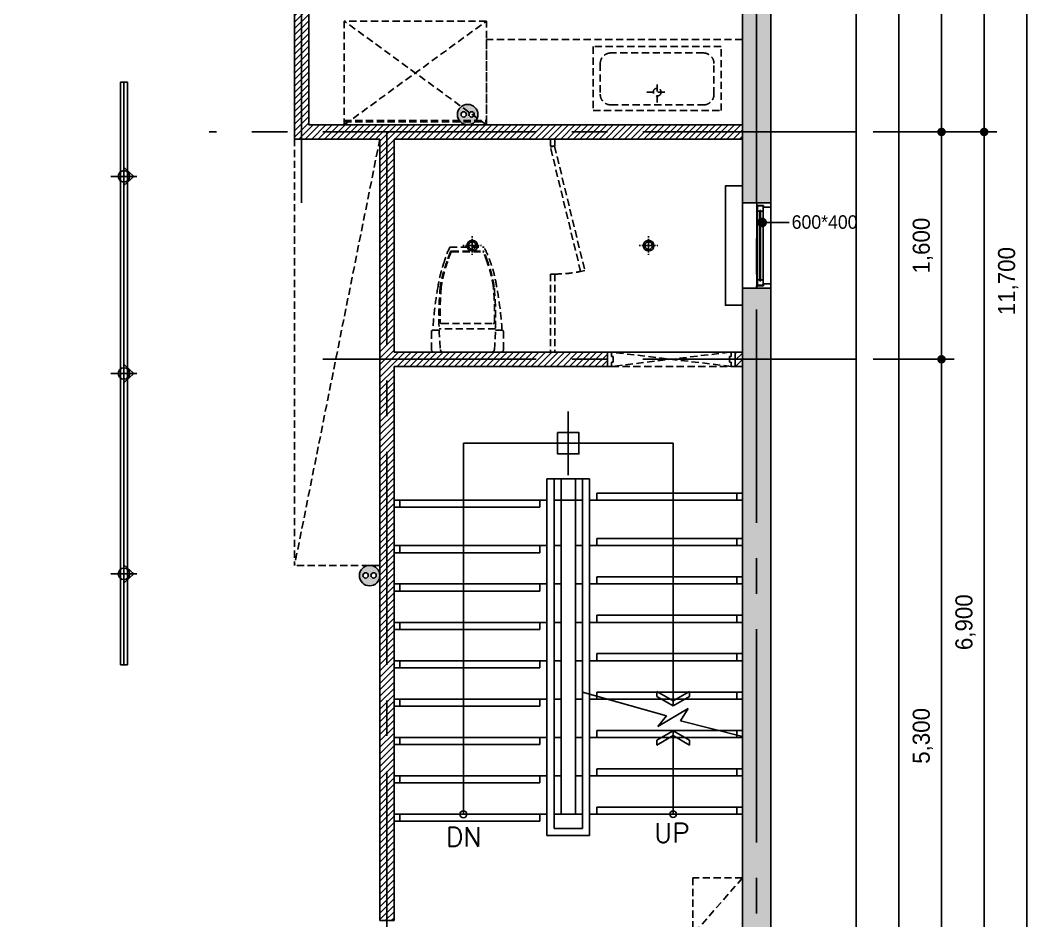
# Model space of a CAD drawing. Header units: millimetres. Extents: x -224448 to 1592092, y -164641 to 319001.
# Drawn here: x 206124 to 213292, y 86412 to 92747 of the extents above; entities that cross this region are included whole.
import ezdxf
from ezdxf.enums import TextEntityAlignment as Align

# ---------------------------------------------------------------- set-up
doc = ezdxf.new("R2010")
doc.units = ezdxf.units.MM
doc.linetypes.add('CENTER2', pattern=[1.125, 0.75, -0.125, 0.125, -0.125])
doc.linetypes.add('HIDDEN', pattern=[9.525, 6.35, -3.175])
doc.layers.get('Defpoints').update_dxf_attribs({"color": 35})
for name, color, linetype in [('ARREA', 1, 'Continuous'), ('DIM', 3, 'Continuous'), ('I-CL-LIT', 7, 'Continuous'), ('I-LIGHT', 1, 'Continuous'), ('I-SYM', 4, 'Continuous'), ('I-TEXT', 7, 'Continuous'), ('I_CON', 2, 'Continuous'), ('I_FUR', 6, 'Continuous'), ('I_HAT', 8, 'Continuous'), ('I_WALL', 3, 'Continuous'), ('I_WIN', 5, 'Continuous')]:
    doc.layers.add(name, color=color, linetype=linetype)
doc.styles.add('IABU-글꼴스타일', font='')
doc.styles.add('NTOP', font='Dotum.ttf')
doc.styles.add('ROMANS', font='romans', dxfattribs={"height": 135})
doc.styles.get('IABU-글꼴스타일').set_extended_font_data('HY울릉도L')
doc.dimstyles.new('IABC-100 (SUB)', dxfattribs={"dimscale": 60, "dimtxt": 2, "dimasz": 1, "dimexe": 1.5, "dimexo": 2, "dimgap": 1, "dimtad": 1, "dimdec": 0, "dimdsep": 46, "dimlunit": 6, "dimtxsty": 'IABU-글꼴스타일', "dimblk": '1234_Dot', "dimcen": 1, "dimclrd": 4, "dimclre": 4, "dimclrt": 7, "dimadec": 0, "dimazin": 0, "dimtfac": 1, "dimtdec": 0, "dimtix": 1, "dimtmove": 2, "dimatfit": 3, "dimldrblk": '1234_Dot', "dimfxl": 2, "dimtolj": 1, "dimtzin": 0, "dimarcsym": 0})

# ---------------------------------------------------------------- blocks, each defined once
blk = doc.blocks.new('ff')
at = {"layer": 'I_WIN', "linetype": 'Continuous'}
for p, q in [((43740, 8610), (43710, 8610)), ((43710, 8610), (43710, 8519.1)), ((43740, 8559.1), (43740, 8610)), ((44280, 8561.1), (44280, 8610)), ((44280, 8610), (44310, 8610)), ((44310, 8610), (44310, 8519.1)), ((44310, 8610), (44310, 8519)), ((43727.4, 8510.1), (43727.4, 8559.1)), ((43727.4, 8559.1), (43740, 8559.1)), ((43730.7, 8514.8), (43730.7, 8554.8)), ((43730.7, 8554.8), (43768.7, 8554.8)), ((44289.3, 8554.8), (43730.7, 8554.8)), ((43768.7, 8540.1), (43763.2, 8538.3)), ((43763.2, 8538.3), (43763.2, 8531.9)), ((44256.8, 8537.1), (43763.2, 8537.1)), ((43763.2, 8533.1), (44256.8, 8533.1)), ((43763.2, 8531.9), (43768.7, 8530.1)), ((43768.7, 8554.8), (43768.7, 8540.1)), ((43768.7, 8540.9), (43771.5, 8539.5)), ((43768.7, 8529.3), (43771.5, 8530.7)), ((43768.7, 8530.1), (43768.7, 8514.8)), ((43771.5, 8539.5), (43772, 8538.5)), ((43771.5, 8530.7), (43772, 8531.7)), ((43772, 8538.5), (43772.5, 8537.1)), ((43772, 8531.7), (43772.5, 8533.1)), ((44248, 8538.5), (44247.5, 8537.1)), ((44248, 8538.5), (44247.5, 8537.1)), ((44248, 8531.7), (44247.5, 8533.1)), ((44248, 8531.7), (44247.5, 8533.1)), ((44248.5, 8539.5), (44248, 8538.5)), ((44248.5, 8539.5), (44248, 8538.5)), ((44248.5, 8530.7), (44248, 8531.7)), ((44248.5, 8530.7), (44248, 8531.7)), ((44251.3, 8540.9), (44248.5, 8539.5)), ((44251.3, 8540.9), (44248.5, 8539.5)), ((44251.3, 8529.3), (44248.5, 8530.7)), ((44251.3, 8529.3), (44248.5, 8530.7)), ((44289.3, 8554.8), (44251.3, 8554.8)), ((44251.3, 8554.8), (44251.3, 8540.1)), ((44289.3, 8554.8), (44251.3, 8554.8)), ((44251.3, 8554.8), (44251.3, 8540.1)), ((44251.3, 8540.1), (44256.8, 8538.3)), ((44251.3, 8540.1), (44256.8, 8538.3)), ((44256.8, 8531.9), (44251.3, 8530.1)), ((44256.8, 8531.9), (44251.3, 8530.1)), ((44251.3, 8530.1), (44251.3, 8514.8)), ((44251.3, 8530.1), (44251.3, 8514.8)), ((44254.8, 8537.1), (44254.8, 8533.1)), ((44254.8, 8537.1), (44254.8, 8533.1)), ((44256.8, 8538.3), (44256.8, 8531.9)), ((44256.8, 8538.3), (44256.8, 8531.9)), ((44280, 8559), (44280, 8561.1)), ((44292.6, 8559), (44280, 8559)), ((44289.3, 8514.8), (44289.3, 8554.8)), ((44289.3, 8514.8), (44289.3, 8554.8)), ((44292.6, 8510), (44292.6, 8559)), ((43710, 8519.1), (43710, 8510.1)), ((43710, 8510.1), (43727.4, 8510.1)), ((43768.7, 8514.8), (43730.7, 8514.8)), ((44289.3, 8514.8), (43730.7, 8514.8)), ((44251.3, 8514.8), (44289.3, 8514.8)), ((44251.3, 8514.8), (44289.3, 8514.8)), ((44310, 8510), (44292.6, 8510)), ((44310, 8519.1), (44310, 8510.1)), ((44310, 8519), (44310, 8510))]:
    blk.add_line(p, q, dxfattribs=at)
blk.add_lwpolyline([(44310, 8610), (43710, 8610), (43710, 8510.1), (44310, 8510.1)], dxfattribs=at)
blk = doc.blocks.new('1234_Dot')
at = {"color": 0, "linetype": 'ByBlock', "lineweight": -2}
blk.add_line((-0.5, 0), (-1, 0), dxfattribs=at)
at = {"color": 0, "linetype": 'ByBlock', "const_width": 0.5}
blk.add_lwpolyline([(-0.25, 0, 1), (0.25, 0, 1)], format="xyb", close=True, dxfattribs=at)
blk = doc.blocks.new('*D114')
at = {"layer": 'Defpoints', "color": 0, "ltscale": 50, "transparency": 16777216}
for p in [(212002.5, 95611.6), (212002.5, 91961.6), (212602.5, 91961.6)]:
    blk.add_point(p, dxfattribs=at)
at = {"layer": 'DIM', "color": 4, "lineweight": -2, "ltscale": 50, "transparency": 16777216}
for p, q in [((212122.5, 95611.6), (212692.5, 95611.6)), ((212602.5, 95551.6), (212602.5, 92021.6)), ((212122.5, 91961.6), (212692.5, 91961.6))]:
    blk.add_line(p, q, dxfattribs=at)
at = {"layer": 'DIM', "color": 4, "lineweight": -2, "ltscale": 50, "transparency": 16777216, "xscale": 60, "yscale": 60, "zscale": 60}
for p, rotation in [((212602.5, 95611.6), 90), ((212602.5, 91961.6), 270)]:
    blk.add_blockref('1234_Dot', p, dxfattribs=dict(at, rotation=rotation))
at = {"layer": 'DIM', "color": 7, "ltscale": 50, "transparency": 16777216, "insert": (212471.1, 93786.6), "char_height": 120, "attachment_point": 5, "rotation": 90, "style": 'IABU-글꼴스타일'}
blk.add_mtext('\\A1;3,650', dxfattribs=at)
blk = doc.blocks.new('*D115')
at = {"layer": 'Defpoints', "color": 0, "ltscale": 50, "transparency": 16777216}
for p in [(212002.5, 91961.6), (212002.5, 90361.6), (212602.5, 90361.6)]:
    blk.add_point(p, dxfattribs=at)
at = {"layer": 'DIM', "color": 4, "lineweight": -2, "ltscale": 50, "transparency": 16777216}
for p, q in [((212122.5, 91961.6), (212692.5, 91961.6)), ((212602.5, 91901.6), (212602.5, 90421.6)), ((212122.5, 90361.6), (212692.5, 90361.6))]:
    blk.add_line(p, q, dxfattribs=at)
at = {"layer": 'DIM', "color": 4, "lineweight": -2, "ltscale": 50, "transparency": 16777216, "xscale": 60, "yscale": 60, "zscale": 60}
for p, rotation in [((212602.5, 91961.6), 90), ((212602.5, 90361.6), 270)]:
    blk.add_blockref('1234_Dot', p, dxfattribs=dict(at, rotation=rotation))
at = {"layer": 'DIM', "color": 7, "ltscale": 50, "transparency": 16777216, "insert": (212471.1, 91161.6), "char_height": 120, "attachment_point": 5, "rotation": 90, "style": 'IABU-글꼴스타일'}
blk.add_mtext('\\A1;1,600', dxfattribs=at)
blk = doc.blocks.new('*D116')
at = {"layer": 'Defpoints', "color": 0, "ltscale": 50, "transparency": 16777216}
for p in [(212002.5, 90361.6), (212002.5, 85061.6), (212602.5, 85061.6)]:
    blk.add_point(p, dxfattribs=at)
at = {"layer": 'DIM', "color": 4, "lineweight": -2, "ltscale": 50, "transparency": 16777216}
for p, q in [((212122.5, 90361.6), (212692.5, 90361.6)), ((212602.5, 90301.6), (212602.5, 85121.6)), ((212122.5, 85061.6), (212692.5, 85061.6))]:
    blk.add_line(p, q, dxfattribs=at)
at = {"layer": 'DIM', "color": 4, "lineweight": -2, "ltscale": 50, "transparency": 16777216, "xscale": 60, "yscale": 60, "zscale": 60}
for p, rotation in [((212602.5, 90361.6), 90), ((212602.5, 85061.6), 270)]:
    blk.add_blockref('1234_Dot', p, dxfattribs=dict(at, rotation=rotation))
at = {"layer": 'DIM', "color": 7, "ltscale": 50, "transparency": 16777216, "insert": (212471.1, 87711.6), "char_height": 120, "attachment_point": 5, "rotation": 90, "style": 'IABU-글꼴스타일'}
blk.add_mtext('\\A1;5,300', dxfattribs=at)
blk = doc.blocks.new('*D105')
at = {"layer": 'Defpoints', "color": 0, "ltscale": 50, "transparency": 16777216}
for p in [(212002.5, 96761.6), (212002.5, 85061.6), (213202.5, 85061.6)]:
    blk.add_point(p, dxfattribs=at)
at = {"layer": 'DIM', "color": 4, "lineweight": -2, "ltscale": 50, "transparency": 16777216}
for p, q in [((212122.5, 96761.6), (213292.5, 96761.6)), ((213202.5, 96701.6), (213202.5, 85121.6)), ((212122.5, 85061.6), (213292.5, 85061.6))]:
    blk.add_line(p, q, dxfattribs=at)
at = {"layer": 'DIM', "color": 4, "lineweight": -2, "ltscale": 50, "transparency": 16777216, "xscale": 60, "yscale": 60, "zscale": 60}
for p, rotation in [((213202.5, 96761.6), 90), ((213202.5, 85061.6), 270)]:
    blk.add_blockref('1234_Dot', p, dxfattribs=dict(at, rotation=rotation))
at = {"layer": 'DIM', "color": 7, "ltscale": 50, "transparency": 16777216, "insert": (213071.1, 90911.6), "char_height": 120, "attachment_point": 5, "rotation": 90, "style": 'IABU-글꼴스타일'}
blk.add_mtext('\\A1;11,700', dxfattribs=at)
blk = doc.blocks.new('*D106')
at = {"layer": 'Defpoints', "color": 0, "ltscale": 50, "transparency": 16777216}
for p in [(212002.5, 96761.6), (212002.5, 91961.6), (212902.5, 91961.6)]:
    blk.add_point(p, dxfattribs=at)
at = {"layer": 'DIM', "color": 4, "lineweight": -2, "ltscale": 50, "transparency": 16777216}
for p, q in [((212122.5, 96761.6), (212992.5, 96761.6)), ((212902.5, 96701.6), (212902.5, 92021.6)), ((212122.5, 91961.6), (212992.5, 91961.6))]:
    blk.add_line(p, q, dxfattribs=at)
at = {"layer": 'DIM', "color": 4, "lineweight": -2, "ltscale": 50, "transparency": 16777216, "xscale": 60, "yscale": 60, "zscale": 60}
for p, rotation in [((212902.5, 96761.6), 90), ((212902.5, 91961.6), 270)]:
    blk.add_blockref('1234_Dot', p, dxfattribs=dict(at, rotation=rotation))
at = {"layer": 'DIM', "color": 7, "ltscale": 50, "transparency": 16777216, "insert": (212771.1, 94361.6), "char_height": 120, "attachment_point": 5, "rotation": 90, "style": 'IABU-글꼴스타일'}
blk.add_mtext('\\A1;4,800', dxfattribs=at)
blk = doc.blocks.new('*D107')
at = {"layer": 'Defpoints', "color": 0, "ltscale": 50, "transparency": 16777216}
for p in [(212002.5, 91961.6), (212002.5, 85061.6), (212902.5, 85061.6)]:
    blk.add_point(p, dxfattribs=at)
at = {"layer": 'DIM', "color": 4, "lineweight": -2, "ltscale": 50, "transparency": 16777216}
for p, q in [((212122.5, 91961.6), (212992.5, 91961.6)), ((212902.5, 91901.6), (212902.5, 85121.6)), ((212122.5, 85061.6), (212992.5, 85061.6))]:
    blk.add_line(p, q, dxfattribs=at)
at = {"layer": 'DIM', "color": 4, "lineweight": -2, "ltscale": 50, "transparency": 16777216, "xscale": 60, "yscale": 60, "zscale": 60}
for p, rotation in [((212902.5, 91961.6), 90), ((212902.5, 85061.6), 270)]:
    blk.add_blockref('1234_Dot', p, dxfattribs=dict(at, rotation=rotation))
at = {"layer": 'DIM', "color": 7, "ltscale": 50, "transparency": 16777216, "insert": (212771.1, 88511.6), "char_height": 120, "attachment_point": 5, "rotation": 90, "style": 'IABU-글꼴스타일'}
blk.add_mtext('\\A1;6,900', dxfattribs=at)
blk = doc.blocks.new('j 10')
at = {"layer": 'I_FUR', "color": 8, "linetype": 'HIDDEN', "ltscale": 8}
for p, q in [((300474.4, 48441.6), (300574.4, 48441.6)), ((300474.4, 48411.6), (300474.4, 48441.6)), ((300474.4, 48441.6), (300474.4, 48441.6)), ((300474.4, 48411.6), (300474.4, 47571.6)), ((300504.4, 48411.6), (300474.4, 48411.6)), ((300474.4, 47571.6), (300574.4, 48411.6)), ((300574.4, 47581.6), (300474.4, 48411.6)), ((300504.4, 48401.6), (300504.4, 48411.6)), ((300544.4, 48401.6), (300504.4, 48401.6)), ((300574.4, 48411.6), (300544.4, 48411.6)), ((300544.4, 48411.6), (300544.4, 48401.6)), ((300574.4, 48441.6), (300574.4, 48411.6)), ((300574.4, 47571.6), (300574.4, 48411.6)), ((300574.4, 48411.6), (300574.4, 47581.6)), ((300504.4, 47571.6), (300474.4, 47571.6)), ((300474.4, 47571.6), (300474.4, 47541.6)), ((300474.4, 47541.6), (300574.4, 47541.6)), ((300474.4, 47541.6), (300474.4, 47541.6)), ((300544.4, 47581.6), (300504.4, 47581.6)), ((300504.4, 47581.6), (300504.4, 47571.6)), ((300544.4, 47571.6), (300544.4, 47581.6)), ((300574.4, 47571.6), (300544.4, 47571.6)), ((300574.4, 47541.6), (300574.4, 47571.6))]:
    blk.add_line(p, q, dxfattribs=at)
blk = doc.blocks.new('l2')
blk.add_circle((354296.1, 53893.4), 37.5)
at = {"layer": 'I-CL-LIT', "color": 1}
for p, q in [((354296.1, 53959), (354296.1, 53950.3)), ((354296.1, 53941.5), (354296.1, 53845.2)), ((354239.2, 53893.4), (354230.5, 53893.4)), ((354344.3, 53893.4), (354248, 53893.4)), ((354296.1, 53836.4), (354296.1, 53827.7)), ((354361.8, 53893.4), (354353.1, 53893.4))]:
    blk.add_line(p, q, dxfattribs=at)
blk.add_circle((354296.1, 53893.4), 26.3, dxfattribs=at)
blk = doc.blocks.new('J15')
at = {"layer": 'I-LIGHT', "color": 6, "ltscale": 50}
for p, q in [((319165, 48370), (319165, 47920)), ((318940, 48145), (319390, 48145))]:
    blk.add_line(p, q, dxfattribs=at)
blk.add_lwpolyline([(319090, 48220), (319240, 48220), (319240, 48070), (319090, 48070)], close=True, dxfattribs=at)
blk = doc.blocks.new('j12')
at = {"layer": 'I-LIGHT', "color": 6, "ltscale": 50}
for p, q in [((222402.5, 50491.6), (222402.5, 50441.6)), ((222402.5, 50491.6), (226502.5, 50491.6)), ((226502.5, 50491.6), (226502.5, 50441.6)), ((222402.5, 50441.6), (226502.5, 50441.6))]:
    blk.add_line(p, q, dxfattribs=at)
at = {"layer": 'I_HAT'}
blk.add_line((222402.5, 50466.6), (226502.5, 50466.6), dxfattribs=at)
blk = doc.blocks.new('SP01')
at = {"layer": 'I-LIGHT'}
blk.add_hatch(color=1, dxfattribs=at).paths.add_polyline_path([(2182615.6, -1632809.5), (2182550.9, -1632878.3), (2182575.6, -1632878.3, -1), (2182655.6, -1632878.3), (2182680.2, -1632878.3)])
at = {"layer": 'I-LIGHT', "color": 1}
for p, q in [((2182615.6, -1632809.5), (2182550.9, -1632878.3)), ((2182615.6, -1632786.8), (2182615.6, -1632969.8)), ((2182615.6, -1632809.5), (2182680.2, -1632878.3)), ((2182707.1, -1632878.3), (2182524.1, -1632878.3)), ((2182550.9, -1632878.3), (2182575.6, -1632878.3)), ((2182655.6, -1632878.3), (2182680.2, -1632878.3))]:
    blk.add_line(p, q, dxfattribs=at)
at = {"layer": 'I-LIGHT', "color": 4}
blk.add_circle((2182615.6, -1632878.3), 40, dxfattribs=at)
blk = doc.blocks.new('콘센트')
at = {"ltscale": 50}
h = blk.add_hatch(color=150, dxfattribs=at)
h.dxf.hatch_style = 1
edge = h.paths.add_edge_path()
edge.add_arc((-34286.2, -6087.5), 100, 0, 360)
edge = h.paths.add_edge_path(flags=16)
edge.add_arc((-34247.6, -6089), 26, 0, 360)
edge = h.paths.add_edge_path(flags=16)
edge.add_arc((-34324.9, -6089), 26, 0, 360)
at = {"color": 150, "ltscale": 50}
for centre, radius in [((-34286.2, -6087.5), 100), ((-34324.9, -6089), 26), ((-34247.6, -6089), 26)]:
    blk.add_circle(centre, radius, dxfattribs=at)

msp = doc.modelspace()

# ---------------------------------------------------------------- hatches: boundary and pattern name
at = {"layer": 'I-SYM', "linetype": 'Continuous', "ltscale": 0.5}
h = msp.add_hatch(color=9, dxfattribs=at)
h.dxf.hatch_style = 1
edge = h.paths.add_edge_path()
edge.add_arc((211341.513, 91324.733), 34.266, 0, 360)
at = {"layer": 'I_HAT'}
h = msp.add_hatch(color=256, dxfattribs=at)
h.dxf.hatch_style = 1
h.paths.add_polyline_path([(198902.484, 96661.633), (199302.484, 96661.633), (199302.484, 96861.633), (198702.484, 96861.633), (198702.484, 96661.633), (198702.484, 84961.633), (199302.484, 84961.633), (199302.484, 85161.633), (198902.484, 85161.633), (198902.484, 88311.633), (198902.484, 90311.633), (198902.484, 94511.633)])
h.paths.add_polyline_path([(211402.484, 96661.633), (211402.484, 96861.633), (210802.484, 96861.633), (210802.484, 96661.633), (211202.484, 96661.633), (211202.484, 94611.633), (211202.484, 91811.633), (211202.484, 91461.633), (211402.484, 91461.633)])
h.paths.add_polyline_path([(211402.484, 90861.633), (211202.484, 90861.633), (211202.484, 85161.633), (210977.484, 85161.633), (210977.484, 84961.633), (211402.484, 84961.633)])
h.paths.add_polyline_path([(208977.484, 85161.633), (208752.484, 85161.633), (208752.484, 85511.633), (208652.484, 85511.633), (208652.484, 85161.633), (208152.484, 85161.633), (208152.484, 84961.633), (208977.484, 84961.633)])
h = msp.add_hatch(dxfattribs=at)
h.set_pattern_fill('ANSI31', color=256, scale=10)
h.set_pattern_definition([(45, (-20650, 42020), (-22.4506403, 22.4506403), [])])
h.paths.add_polyline_path([(206202.484, 94861.633), (198902.484, 94861.633), (198902.484, 94761.633), (206202.484, 94761.633)])
h.paths.add_polyline_path([(208152.484, 95561.633), (209702.484, 95561.633), (209702.484, 95661.633), (208152.484, 95661.633), (208152.484, 95711.633), (208052.484, 95711.633), (208052.484, 94861.633), (208002.484, 94861.633), (208002.484, 94761.633), (208052.484, 94761.633), (208052.484, 94711.633), (208152.484, 94711.633)])
h.paths.add_polyline_path([(211202.484, 95661.633), (210902.484, 95661.633), (210902.484, 95561.633), (211202.484, 95561.633)])
h.paths.add_polyline_path([(211202.484, 92011.633), (208152.484, 92011.633), (208152.484, 92911.633), (208052.484, 92911.633), (208052.484, 91911.633), (208652.484, 91911.633), (208652.484, 86411.633), (208752.484, 86411.633), (208752.484, 90311.633), (210252.484, 90311.633), (210252.484, 90411.633), (208752.484, 90411.633), (208752.484, 91911.633), (211202.484, 91911.633)])
h.paths.add_polyline_path([(211202.484, 90411.633), (211152.484, 90411.633), (211152.484, 90311.633), (211202.484, 90311.633)], flags=17)

# ---------------------------------------------------------------- linework, layer by layer
at = {"layer": 'ARREA', "color": 1, "linetype": 'CENTER2', "ltscale": 2000}
for p, q in [((208102.484, 97461.633), (208102.484, 91311.633)), ((211302.484, 97461.633), (211302.484, 84361.633)), ((212002.484, 91961.633), (207452.484, 91961.633)), ((208702.484, 91961.633), (208702.484, 84361.633)), ((212002.484, 90361.633), (208052.484, 90361.633))]:
    msp.add_line(p, q, dxfattribs=at)
at = {"layer": 'Defpoints'}
for points in [[(196902.484, 98661.633), (213202.484, 98661.633), (213202.484, 83161.633), (196902.484, 83161.633)], [(197202.484, 98361.633), (212902.484, 98361.633), (212902.484, 83461.633), (197202.484, 83461.633)], [(197502.484, 98061.633), (212602.484, 98061.633), (212602.484, 83761.633), (197502.484, 83761.633)], [(197802.484, 97761.633), (212302.484, 97761.633), (212302.484, 84061.633), (197802.484, 84061.633)], [(198102.484, 97461.633), (212002.484, 97461.633), (212002.484, 84361.633), (198102.484, 84361.633)]]:
    msp.add_lwpolyline(points, close=True, dxfattribs=at)
at = {"layer": 'I-SYM', "color": 9, "linetype": 'Continuous', "ltscale": 0.5}
msp.add_line((211338.731, 91324.565), (211530.966, 91324.565), dxfattribs=at)
at = {"layer": 'I_CON', "color": 2}
for p, q in [((211402.484, 96661.633), (211402.484, 91461.633)), ((211202.484, 94611.633), (211202.484, 91811.633)), ((211202.484, 91811.633), (211202.484, 91461.633)), ((211202.484, 90861.633), (211202.484, 85161.633)), ((211402.484, 90861.633), (211402.484, 84961.633)), ((208752.484, 86411.633), (208652.484, 86411.633))]:
    msp.add_line(p, q, dxfattribs=at)
for points in [[(211402.484, 91461.633), (211202.484, 91461.633)], [(211202.484, 90861.633), (211402.484, 90861.633)]]:
    msp.add_lwpolyline(points, dxfattribs=at)
at = {"layer": 'I_FUR', "color": 8, "linetype": 'HIDDEN', "ltscale": 8}
for p, q in [((208402.484, 92011.633), (209402.484, 92741.633)), ((209402.484, 92011.633), (208402.484, 92741.633)), ((209402.484, 92741.633), (208402.484, 92741.633)), ((208402.484, 92741.633), (208402.484, 92011.633)), ((209402.484, 92011.633), (209402.484, 92741.633)), ((210927.484, 92517.358), (210277.484, 92517.358)), ((210202.484, 92442.358), (210202.484, 92226.633)), ((211002.484, 92226.633), (211002.484, 92442.358)), ((210602.484, 92169.323), (210602.484, 92313.323)), ((210530.484, 92241.323), (210674.484, 92241.323)), ((210277.484, 92151.633), (210927.484, 92151.633)), ((208402.484, 92041.633), (209402.484, 92041.633)), ((208402.484, 92031.633), (209402.484, 92031.633)), ((208402.484, 92011.633), (209402.484, 92011.633)), ((208052.484, 91911.633), (208052.484, 88911.633)), ((208652.484, 91911.633), (208052.484, 88911.633)), ((209852.484, 91911.633), (209852.484, 91861.633)), ((209882.484, 91911.633), (209882.484, 91861.633)), ((209882.484, 91861.633), (209852.484, 91861.633)), ((209144.868, 91150.75), (209385.633, 91150.75)), ((209157.901, 91123.351), (209375.685, 91123.149)), ((209157.94, 91118.351), (209375.724, 91118.15)), ((209882.484, 90961.633), (209852.484, 90961.633)), ((209852.484, 90961.633), (209852.484, 90411.633)), ((209882.484, 90961.633), (209882.484, 90411.633)), ((209086.698, 90613.343), (209449.107, 90613.875)), ((209015.265, 90555.808), (209015.447, 90431.604)), ((209069.664, 90565.888), (209025.25, 90565.823)), ((209465.809, 90576.575), (209069.287, 90576.679)), ((209512.018, 90565.852), (209465.793, 90565.784)), ((209522.215, 90431.663), (209522.032, 90555.867)), ((209035.476, 90411.633), (209502.244, 90411.633)), ((208652.484, 88911.633), (208052.484, 88911.633)), ((211202.484, 86711.633), (210852.484, 86311.633)), ((211202.484, 86711.633), (210852.484, 86711.633)), ((210852.484, 86711.633), (210852.484, 85511.633))]:
    msp.add_line(p, q, dxfattribs=at)
for points in [[(211202.484, 92611.633), (209402.484, 92611.633), (209402.484, 92011.633), (211202.484, 92011.633)], [(210152.484, 92561.633), (210152.484, 92111.633), (211052.484, 92111.633), (211052.484, 92561.633)], [(210093.558, 90986.938), (210064.402, 90979.875), (209852.484, 91854.569), (209881.641, 91861.633)]]:
    msp.add_lwpolyline(points, close=True, dxfattribs=at)
at = {"layer": 'I_FUR', "color": 6, "linetype": 'Continuous'}
msp.add_lwpolyline([(211202.484, 91581.633), (211082.484, 91581.633), (211082.484, 90741.633), (211202.484, 90741.633)], dxfattribs=at)
at = {"layer": 'I_FUR', "color": 8, "linetype": 'HIDDEN', "ltscale": 8}
msp.add_circle((210602.484, 92241.323), 27.5, dxfattribs=at)
for centre, radius, start, end in [((210277.484, 92442.358), 75, 90, 180), ((210927.484, 92442.358), 75, 0, 90), ((210277.484, 92226.633), 75, 180, 270), ((210927.484, 92226.633), 75, 270, 0), ((209702.437, 90879.354), 620.112, 154.0455193, 163.4051993), ((209702.437, 90879.354), 602.612, 156.7429463, 163.4051993), ((209702.437, 90879.354), 597.612, 156.7429463, 163.4051993), ((209157.979, 91113.351), 10, 90.4447726, 156.7429463), ((209157.979, 91113.351), 5, 90.4447726, 156.7429463), ((209375.763, 91113.15), 10, 23.5697569, 90.4447726), ((209375.763, 91113.15), 5, 23.5697569, 90.4447726), ((208862.119, 90882.279), 568.144, 17.2161496, 24.1971725), ((208862.122, 90882.279), 573.141, 17.2122936, 24.1918358), ((208554.307, 90734.226), 929.836, 8.6922206, 26.6125402), ((209981.141, 90736.321), 929.836, 159.8612415, 171.4760545), ((209982.296, 90727.452), 916.565, 159.2782179, 170.9115165), ((209981.863, 90736.318), 908.059, 159.7889864, 171.4446139), ((208553.585, 90734.221), 908.059, 8.7236612, 20.3792887), ((208553.585, 90734.221), 913.059, 8.7236612, 20.3792887), ((209886.22, 91840.421), 878.799, 269.7014288, 281.6981502), ((211550.243, 90424.636), 2528.937, 169.7615213, 176.7996026), ((211546.842, 90657.909), 2478.886, 175.0400574, 185.2847731), ((211545.015, 90675.569), 2468.886, 175.4504061, 181.2170364), ((206990.618, 90668.881), 2468.886, 358.9512387, 4.7178691), ((206980.461, 90643.181), 2486.537, 355.0464382, 5.2983839), ((206974.426, 90405.987), 2542.622, 3.6047998, 10.6239093), ((209086.684, 90623.343), 10, 181.2170364, 270.0841376), ((209449.093, 90623.875), 10, 270.0841376, 358.9512387), ((209025.265, 90555.823), 10, 90.0841376, 180.0841376), ((209512.032, 90555.852), 10, 0.0841376, 90.0841376), ((209035.447, 90431.633), 20, 180.0841376, 270.0841376), ((209098.391, 90431.603), 20, 180.0841376, 270.0841376), ((209437.939, 90431.483), 20, 270.0841376, 0.0841376), ((209502.215, 90431.633), 20, 270.0841376, 0.0841376)]:
    msp.add_arc(centre, radius, start, end, dxfattribs=at)
at = {"layer": 'I_HAT'}
for p, q in [((209239.984, 87160.458), (209239.984, 89770.458)), ((209239.984, 89050.458), (209239.984, 89770.458)), ((210714.984, 89770.458), (209239.984, 89770.458)), ((210714.984, 87923.801), (210714.984, 89770.458)), ((209827.484, 87010.458), (209827.484, 89520.458)), ((209827.484, 89520.458), (210127.484, 89520.458)), ((209877.484, 87060.458), (209877.484, 89520.458)), ((209927.484, 87160.458), (209927.484, 89520.458)), ((210027.484, 87160.458), (210027.484, 89520.458)), ((210077.484, 87060.458), (210077.484, 89520.458)), ((210127.484, 87010.458), (210127.484, 89520.458)), ((210177.484, 89420.458), (211202.484, 89420.458)), ((210177.484, 89370.458), (210177.484, 89420.458)), ((211162.484, 89420.458), (211162.484, 89370.458)), ((208752.484, 89370.458), (209827.484, 89370.458)), ((208752.484, 89320.458), (209777.484, 89320.458)), ((208792.484, 89370.458), (208792.484, 89320.458)), ((209777.484, 89320.458), (209777.484, 89370.458)), ((209877.484, 89370.458), (209927.484, 89370.458)), ((209877.484, 89370.458), (210077.484, 89370.458)), ((210027.484, 89370.458), (210077.484, 89370.458)), ((210127.484, 89370.458), (211202.484, 89370.458)), ((210177.484, 89100.458), (211202.484, 89100.458)), ((210177.484, 89050.458), (210177.484, 89100.458)), ((211162.484, 89100.458), (211162.484, 89050.458)), ((208752.484, 89050.458), (209827.484, 89050.458)), ((208792.484, 89050.458), (208792.484, 89000.458)), ((209777.484, 89000.458), (209777.484, 89050.458)), ((209877.484, 89050.458), (209927.484, 89050.458)), ((210027.484, 89050.458), (210077.484, 89050.458)), ((210127.484, 89050.458), (211202.484, 89050.458)), ((208752.484, 89000.458), (209777.484, 89000.458)), ((210177.484, 88830.458), (211202.484, 88830.458)), ((210177.484, 88780.458), (210177.484, 88830.458)), ((211162.484, 88830.458), (211162.484, 88780.458)), ((208752.484, 88780.458), (209827.484, 88780.458)), ((208792.484, 88780.458), (208792.484, 88730.458)), ((209777.484, 88730.458), (209777.484, 88780.458)), ((209877.484, 88780.458), (209927.484, 88780.458)), ((210027.484, 88780.458), (210077.484, 88780.458)), ((210127.484, 88780.458), (211202.484, 88780.458)), ((208752.484, 88730.458), (209777.484, 88730.458)), ((210177.484, 88560.458), (211202.484, 88560.458)), ((210177.484, 88510.458), (210177.484, 88560.458)), ((211162.484, 88560.458), (211162.484, 88510.458)), ((208752.484, 88510.458), (209827.484, 88510.458)), ((208752.484, 88460.458), (209777.484, 88460.458)), ((208792.484, 88510.458), (208792.484, 88460.458)), ((209777.484, 88460.458), (209777.484, 88510.458)), ((209877.484, 88510.458), (209927.484, 88510.458)), ((210027.484, 88510.458), (210077.484, 88510.458)), ((210127.484, 88510.458), (211202.484, 88510.458)), ((208752.484, 88240.458), (209827.484, 88240.458)), ((208792.484, 88240.458), (208792.484, 88190.458)), ((209777.484, 88190.458), (209777.484, 88240.458)), ((209877.484, 88240.458), (209927.484, 88240.458)), ((210027.484, 88240.458), (210077.484, 88240.458)), ((210127.484, 88240.458), (211202.484, 88240.458)), ((210177.484, 88290.458), (211202.484, 88290.458)), ((210177.484, 88240.458), (210177.484, 88290.458)), ((211162.484, 88290.458), (211162.484, 88240.458)), ((208752.484, 88190.458), (209777.484, 88190.458)), ((210714.984, 87958.442), (210600.707, 88024.42)), ((210600.707, 88024.42), (210600.707, 87989.779)), ((210714.984, 87958.442), (210829.261, 88024.42)), ((210829.261, 88024.42), (210829.261, 87989.779)), ((208752.484, 87970.458), (209827.484, 87970.458)), ((208792.484, 87970.458), (208792.484, 87920.458)), ((209777.484, 87920.458), (209777.484, 87970.458)), ((209877.484, 87970.458), (209927.484, 87970.458)), ((210027.484, 87970.458), (210077.484, 87970.458)), ((210077.484, 88019.999), (210668.304, 87853.705)), ((210127.484, 87970.458), (211202.484, 87970.458)), ((210177.484, 88020.458), (211202.484, 88020.458)), ((210177.484, 87970.458), (210177.484, 88020.458)), ((210714.984, 87923.801), (210600.707, 87989.779)), ((210714.984, 87923.801), (210829.261, 87989.779)), ((211162.484, 88020.458), (211162.484, 87970.458)), ((208752.484, 87920.458), (209777.484, 87920.458)), ((210608.477, 87777.867), (210821.491, 87904.206)), ((210821.491, 87904.206), (210766.265, 87817.348)), ((210668.304, 87853.705), (210608.477, 87777.867)), ((210766.265, 87817.348), (211202.484, 87706.957)), ((210177.484, 87750.458), (211202.484, 87750.458)), ((210177.484, 87700.458), (210177.484, 87750.458)), ((210714.984, 87747.888), (210600.707, 87681.91)), ((210714.984, 87160.458), (210714.984, 87747.888)), ((210714.984, 87747.888), (210829.261, 87681.91)), ((211162.484, 87750.458), (211162.484, 87700.458)), ((208752.484, 87700.458), (209827.484, 87700.458)), ((208792.484, 87700.458), (208792.484, 87650.458)), ((209777.484, 87650.458), (209777.484, 87700.458)), ((209877.484, 87700.458), (209927.484, 87700.458)), ((210027.484, 87700.458), (210077.484, 87700.458)), ((210127.484, 87700.458), (211202.484, 87700.458)), ((210714.984, 87713.247), (210600.707, 87647.269)), ((210600.707, 87647.269), (210600.707, 87681.91)), ((210714.984, 87713.247), (210829.261, 87647.269)), ((210829.261, 87647.269), (210829.261, 87681.91)), ((208752.484, 87650.458), (209777.484, 87650.458)), ((210177.484, 87480.458), (211202.484, 87480.458)), ((210177.484, 87430.458), (210177.484, 87480.458)), ((211162.484, 87480.458), (211162.484, 87430.458)), ((208752.484, 87430.458), (209827.484, 87430.458)), ((208752.484, 87380.458), (209777.484, 87380.458)), ((208792.484, 87430.458), (208792.484, 87380.458)), ((209777.484, 87380.458), (209777.484, 87430.458)), ((209877.484, 87430.458), (209927.484, 87430.458)), ((210027.484, 87430.458), (210077.484, 87430.458)), ((210127.484, 87430.458), (211202.484, 87430.458)), ((210177.484, 87210.458), (211202.484, 87210.458)), ((210177.484, 87160.458), (210177.484, 87210.458)), ((211162.484, 87210.458), (211162.484, 87160.458)), ((208752.484, 87160.458), (209827.484, 87160.458)), ((208752.484, 87110.458), (209777.484, 87110.458)), ((208792.484, 87160.458), (208792.484, 87110.458)), ((209777.484, 87110.458), (209777.484, 87160.458)), ((209877.484, 87160.458), (210077.484, 87160.458)), ((210127.484, 87160.458), (211202.484, 87160.458)), ((209877.484, 87060.458), (210077.484, 87060.458)), ((209827.484, 87010.458), (210127.484, 87010.458))]:
    msp.add_line(p, q, dxfattribs=at)
for centre, radius in [((209239.984, 87160.458), 24.435), ((210714.984, 87160.458), 23.235)]:
    msp.add_circle(centre, radius, dxfattribs=at)
at = {"layer": 'I_WALL'}
for p, q in [((208052.484, 92911.633), (208052.484, 91911.633)), ((208152.484, 92911.633), (208152.484, 92011.633)), ((211202.484, 92011.633), (208152.484, 92011.633)), ((208652.484, 91911.633), (208052.484, 91911.633)), ((208652.484, 91911.633), (208652.484, 86411.633)), ((211202.484, 91911.633), (208752.484, 91911.633)), ((208752.484, 91911.633), (208752.484, 90411.633)), ((210252.484, 90411.633), (208752.484, 90411.633)), ((210252.484, 90411.633), (210252.484, 90311.633)), ((211202.484, 90411.633), (211152.484, 90411.633)), ((211152.484, 90411.633), (211152.484, 90311.633)), ((210252.484, 90311.633), (208752.484, 90311.633)), ((208752.484, 90311.633), (208752.484, 86411.633)), ((211202.484, 90311.633), (211152.484, 90311.633))]:
    msp.add_line(p, q, dxfattribs=at)
at = {"layer": 'I_WIN'}
msp.add_lwpolyline([(211402.484, 91461.633), (211202.484, 91461.633), (211202.484, 90861.633), (211402.484, 90861.633)], close=True, dxfattribs=at)

# ---------------------------------------------------------------- block references
at = {"xscale": -0.7200000000000001, "yscale": 0.7200000000000001, "zscale": 0.7200000000000001, "rotation": 180}
for p in [(233956.084, 87700.661), (233266.568, 84456.661)]:
    msp.add_blockref('콘센트', p, dxfattribs=at)
at = {"rotation": 270}
msp.add_blockref('ff', (202792.484, 135171.633), dxfattribs=at)
at = {"layer": 'I-LIGHT', "color": 1, "rotation": 269.9999999993634}
for p in [(1839730.822, 2274264.71), (1839730.822, 2272877.194), (1839730.822, 2271467.194)]:
    msp.add_blockref('SP01', p, dxfattribs=at)
at = {"layer": 'I_HAT', "xscale": -1, "rotation": 90}
msp.add_blockref('j12', (257319.117, 314714.117), dxfattribs=at)
at = {"layer": 'I_HAT', "rotation": 89.99999999999997}
msp.add_blockref('j 10', (258694.117, -210162.797), dxfattribs=at)
at = {"layer": 'I_HAT'}
msp.add_blockref('J15', (-109187.516, 41625.458), dxfattribs=at)
at = {"layer": 'I_WALL'}
for p in [(-144993.665, 37268.281), (-143753.665, 37268.281)]:
    msp.add_blockref('l2', p, dxfattribs=at)

# ---------------------------------------------------------------- texts
at = {"layer": 'I-TEXT', "color": 0, "insert": (212114.862, 91326.883), "char_height": 95, "width": 1132.16295, "attachment_point": 5, "style": 'NTOP'}
msp.add_mtext('\\pxql;600*400', dxfattribs=at)
at = {"layer": 'I_HAT', "style": 'ROMANS'}
for s, p in [('UP', (210706.137, 86961.999)), ('DN', (209242.008, 86933.724))]:
    msp.add_text(s, height=135, dxfattribs=at).set_placement(p, align=Align.CENTER)

# ---------------------------------------------------------------- dimensions: what is measured, and where the dimension line sits
at = {"layer": 'DIM', "ltscale": 50}
for base, p1, p2, picture, middle in [((213202.484, 85061.633), (212002.484, 96761.633), (212002.484, 85061.633), '*D105', (213071.056, 90911.633)), ((212902.484, 91961.633), (212002.484, 96761.633), (212002.484, 91961.633), '*D106', (212771.056, 94361.633)), ((212602.484, 91961.633), (212002.484, 95611.633), (212002.484, 91961.633), '*D114', (212471.056, 93786.633)), ((212602.484, 90361.633), (212002.484, 91961.633), (212002.484, 90361.633), '*D115', (212471.056, 91161.633)), ((212902.484, 85061.633), (212002.484, 91961.633), (212002.484, 85061.633), '*D107', (212771.056, 88511.633)), ((212602.484, 85061.633), (212002.484, 90361.633), (212002.484, 85061.633), '*D116', (212471.056, 87711.633))]:
    dim = msp.add_linear_dim(base=base, p1=p1, p2=p2, angle=90, dimstyle='IABC-100 (SUB)', dxfattribs=at)
    dim.commit()
    dim.dimension.update_dxf_attribs({"geometry": picture, "text_midpoint": middle})

doc.saveas('drawing.dxf')
